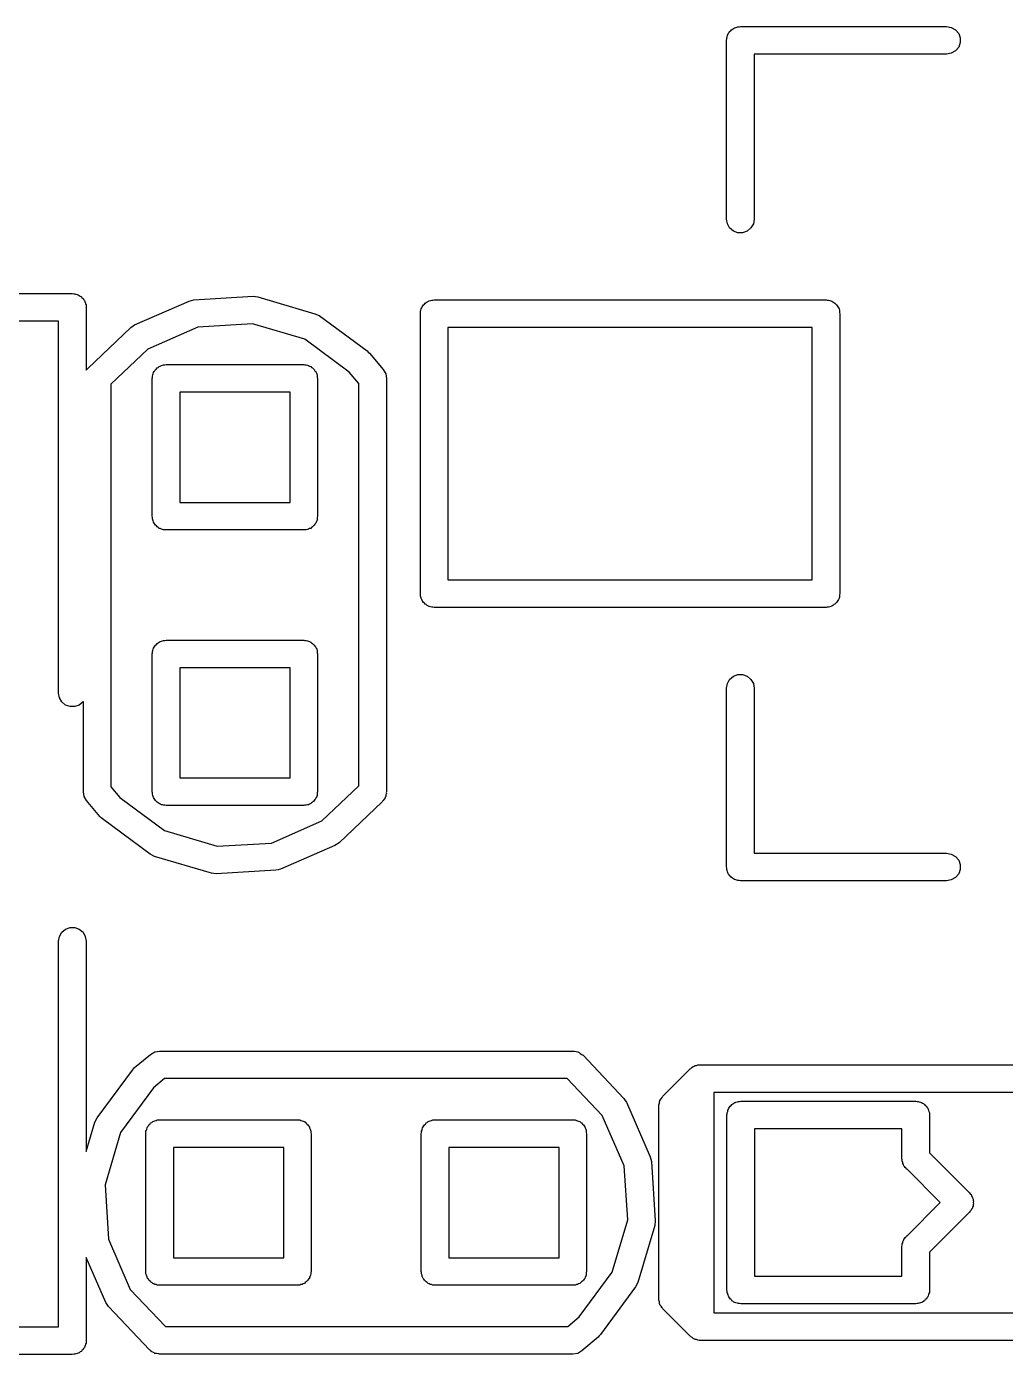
# Model space of a CAD drawing. Extents: x 105.1 to 166.9, y -128.1 to -71.6.
# Drawn here: x 148.15 to 151.702, y -122.59 to -117.771 of the extents above; entities that cross this region are included whole.
import ezdxf

# ---------------------------------------------------------------- set-up
doc = ezdxf.new("R2010")
doc.units = 0
doc.header["$MEASUREMENT"] = 0
doc.layers.add('BLACK', color=7, linetype='CONTINUOUS')

msp = doc.modelspace()

# ---------------------------------------------------------------- linework, layer by layer
at = {"layer": 'Black'}
for p, q in [((150.715, -117.778), (150.719, -117.776)), ((150.719, -117.776), (150.723, -117.774)), ((150.723, -117.774), (150.727, -117.773)), ((150.727, -117.773), (150.731, -117.772)), ((150.731, -117.772), (150.735, -117.772)), ((150.735, -117.772), (150.74, -117.771)), ((150.74, -117.771), (151.488, -117.771)), ((151.488, -117.771), (151.505, -117.774)), ((151.505, -117.774), (151.52, -117.783)), ((150.69, -117.821), (150.691, -117.816)), ((150.69, -118.47), (150.69, -117.821)), ((150.691, -117.812), (150.692, -117.808)), ((150.691, -117.816), (150.691, -117.812)), ((150.692, -117.808), (150.693, -117.804)), ((150.693, -117.804), (150.695, -117.8)), ((150.695, -117.8), (150.696, -117.796)), ((150.696, -117.796), (150.699, -117.792)), ((150.699, -117.792), (150.701, -117.789)), ((150.701, -117.789), (150.705, -117.786)), ((150.705, -117.786), (150.708, -117.783)), ((150.708, -117.783), (150.711, -117.78)), ((150.711, -117.78), (150.715, -117.778)), ((151.52, -117.783), (151.532, -117.796)), ((151.532, -117.796), (151.538, -117.812)), ((151.538, -117.812), (151.538, -117.829)), ((151.488, -117.871), (150.79, -117.871)), ((150.79, -117.871), (150.79, -118.47)), ((151.505, -117.868), (151.488, -117.871)), ((151.52, -117.859), (151.505, -117.868)), ((151.532, -117.846), (151.52, -117.859)), ((151.538, -117.829), (151.532, -117.846)), ((150.693, -118.487), (150.69, -118.47)), ((150.701, -118.502), (150.693, -118.487)), ((150.787, -118.487), (150.778, -118.502)), ((150.79, -118.47), (150.787, -118.487)), ((150.715, -118.513), (150.701, -118.502)), ((150.731, -118.519), (150.715, -118.513)), ((150.748, -118.519), (150.731, -118.519)), ((150.765, -118.513), (150.748, -118.519)), ((150.778, -118.502), (150.765, -118.513)), ((146.216, -118.74), (148.316, -118.74)), ((148.316, -118.74), (148.321, -118.741)), ((148.321, -118.741), (148.325, -118.741)), ((148.325, -118.741), (148.329, -118.742)), ((148.329, -118.742), (148.334, -118.743)), ((148.334, -118.743), (148.337, -118.745)), ((148.337, -118.745), (148.341, -118.747)), ((148.341, -118.747), (148.345, -118.75)), ((148.345, -118.75), (148.349, -118.752)), ((148.349, -118.752), (148.351, -118.755)), ((148.351, -118.755), (148.355, -118.758)), ((148.355, -118.758), (148.357, -118.762)), ((148.357, -118.762), (148.36, -118.765)), ((148.36, -118.765), (148.361, -118.769)), ((148.361, -118.769), (148.363, -118.773)), ((148.363, -118.773), (148.364, -118.777)), ((148.364, -118.777), (148.366, -118.781)), ((148.366, -118.781), (148.366, -118.786)), ((148.366, -118.786), (148.366, -118.79)), ((148.542, -118.853), (148.74, -118.767)), ((148.74, -118.767), (148.757, -118.763)), ((148.757, -118.763), (148.972, -118.75)), ((148.757, -118.763), (148.757, -118.763)), ((148.972, -118.75), (148.972, -118.75)), ((148.972, -118.75), (148.989, -118.752)), ((148.989, -118.752), (149.196, -118.813)), ((149.584, -118.792), (149.585, -118.788)), ((149.585, -118.788), (149.588, -118.785)), ((149.588, -118.785), (149.59, -118.781)), ((149.59, -118.781), (149.594, -118.778)), ((149.594, -118.778), (149.596, -118.775)), ((149.596, -118.775), (149.6, -118.772)), ((149.6, -118.772), (149.604, -118.77)), ((149.604, -118.77), (149.608, -118.768)), ((149.608, -118.768), (149.611, -118.766)), ((149.611, -118.766), (149.616, -118.765)), ((149.616, -118.765), (149.62, -118.764)), ((149.62, -118.764), (149.624, -118.764)), ((149.624, -118.764), (149.629, -118.763)), ((149.629, -118.763), (151.051, -118.763)), ((151.051, -118.763), (151.055, -118.764)), ((151.055, -118.764), (151.06, -118.764)), ((151.06, -118.764), (151.064, -118.765)), ((151.064, -118.765), (151.068, -118.766)), ((151.068, -118.766), (151.072, -118.768)), ((151.072, -118.768), (151.076, -118.77)), ((151.076, -118.77), (151.079, -118.772)), ((151.079, -118.772), (151.083, -118.775)), ((151.083, -118.775), (151.086, -118.778)), ((151.086, -118.778), (151.089, -118.781)), ((151.089, -118.781), (151.091, -118.785)), ((151.091, -118.785), (151.094, -118.788)), ((151.094, -118.788), (151.096, -118.792)), ((148.366, -118.79), (148.366, -119.018)), ((149.196, -118.813), (149.212, -118.82)), ((149.212, -118.82), (149.386, -118.948)), ((149.579, -118.804), (149.581, -118.8)), ((149.579, -118.809), (149.579, -118.804)), ((149.579, -118.813), (149.579, -118.809)), ((149.579, -119.829), (149.579, -118.813)), ((149.581, -118.8), (149.582, -118.796)), ((149.582, -118.796), (149.584, -118.792)), ((151.096, -118.792), (151.098, -118.796)), ((151.098, -118.796), (151.099, -118.8)), ((151.099, -118.8), (151.1, -118.804)), ((151.1, -118.804), (151.1, -118.809)), ((151.1, -118.809), (151.101, -118.813)), ((151.101, -118.813), (151.101, -119.829)), ((148.266, -118.84), (146.266, -118.84)), ((148.266, -120.19), (148.266, -118.84)), ((148.372, -119.012), (148.528, -118.863)), ((148.528, -118.863), (148.542, -118.853)), ((148.772, -118.862), (148.59, -118.942)), ((148.97, -118.85), (148.772, -118.862)), ((149.16, -118.906), (148.97, -118.85)), ((149.679, -118.863), (149.679, -119.779)), ((151.001, -118.863), (149.679, -118.863)), ((151.001, -119.779), (151.001, -118.863)), ((149.321, -119.025), (149.16, -118.906)), ((148.59, -118.942), (148.456, -119.069)), ((149.386, -118.948), (149.39, -118.953)), ((149.39, -118.953), (149.394, -118.956)), ((149.394, -118.956), (149.444, -119.016)), ((148.366, -119.018), (148.368, -119.016)), ((148.368, -119.016), (148.37, -119.014)), ((148.37, -119.014), (148.372, -119.012)), ((148.609, -119.031), (148.611, -119.027)), ((148.611, -119.027), (148.613, -119.023)), ((148.613, -119.023), (148.615, -119.02)), ((148.615, -119.02), (148.618, -119.016)), ((148.618, -119.016), (148.621, -119.013)), ((148.621, -119.013), (148.624, -119.01)), ((148.624, -119.01), (148.628, -119.008)), ((148.628, -119.008), (148.631, -119.005)), ((148.631, -119.005), (148.635, -119.003)), ((148.635, -119.003), (148.639, -119.001)), ((148.639, -119.001), (148.643, -119)), ((148.643, -119), (148.647, -118.999)), ((148.647, -118.999), (148.652, -118.999)), ((148.652, -118.999), (148.656, -118.998)), ((148.656, -118.998), (149.156, -118.998)), ((149.156, -118.998), (149.16, -118.999)), ((149.16, -118.999), (149.165, -118.999)), ((149.165, -118.999), (149.169, -119)), ((149.169, -119), (149.173, -119.001)), ((149.173, -119.001), (149.177, -119.003)), ((149.177, -119.003), (149.181, -119.005)), ((149.181, -119.005), (149.184, -119.008)), ((149.184, -119.008), (149.188, -119.01)), ((149.188, -119.01), (149.191, -119.013)), ((149.191, -119.013), (149.194, -119.016)), ((149.194, -119.016), (149.196, -119.02)), ((149.196, -119.02), (149.199, -119.023)), ((149.199, -119.023), (149.201, -119.027)), ((149.201, -119.027), (149.203, -119.031)), ((149.356, -119.066), (149.321, -119.025)), ((149.444, -119.016), (149.451, -119.028)), ((149.451, -119.028), (149.453, -119.031)), ((148.456, -119.069), (148.456, -120.53)), ((148.606, -119.048), (148.607, -119.044)), ((148.606, -119.548), (148.606, -119.048)), ((148.607, -119.04), (148.608, -119.035)), ((148.607, -119.044), (148.607, -119.04)), ((148.608, -119.035), (148.609, -119.031)), ((149.203, -119.031), (149.204, -119.035)), ((149.204, -119.035), (149.205, -119.04)), ((149.205, -119.04), (149.205, -119.044)), ((149.205, -119.044), (149.206, -119.048)), ((149.206, -119.048), (149.206, -119.548)), ((149.356, -120.527), (149.356, -119.066)), ((149.453, -119.031), (149.456, -119.048)), ((149.456, -119.048), (149.456, -120.548)), ((148.706, -119.098), (148.706, -119.498)), ((149.106, -119.098), (148.706, -119.098)), ((149.106, -119.498), (149.106, -119.098)), ((148.706, -119.498), (149.106, -119.498)), ((148.607, -119.553), (148.606, -119.548)), ((148.607, -119.557), (148.607, -119.553)), ((148.608, -119.561), (148.607, -119.557)), ((149.205, -119.557), (149.204, -119.561)), ((149.206, -119.548), (149.205, -119.553)), ((149.205, -119.553), (149.205, -119.557)), ((148.609, -119.565), (148.608, -119.561)), ((148.611, -119.569), (148.609, -119.565)), ((148.613, -119.573), (148.611, -119.569)), ((148.615, -119.577), (148.613, -119.573)), ((148.618, -119.58), (148.615, -119.577)), ((148.621, -119.583), (148.618, -119.58)), ((148.624, -119.587), (148.621, -119.583)), ((148.628, -119.589), (148.624, -119.587)), ((148.631, -119.592), (148.628, -119.589)), ((148.635, -119.593), (148.631, -119.592)), ((148.639, -119.595), (148.635, -119.593)), ((148.643, -119.596), (148.639, -119.595)), ((148.647, -119.597), (148.643, -119.596)), ((148.652, -119.597), (148.647, -119.597)), ((148.656, -119.598), (148.652, -119.597)), ((149.156, -119.598), (148.656, -119.598)), ((149.16, -119.597), (149.156, -119.598)), ((149.165, -119.597), (149.16, -119.597)), ((149.169, -119.596), (149.165, -119.597)), ((149.173, -119.595), (149.169, -119.596)), ((149.177, -119.593), (149.173, -119.595)), ((149.181, -119.592), (149.177, -119.593)), ((149.184, -119.589), (149.181, -119.592)), ((149.188, -119.587), (149.184, -119.589)), ((149.191, -119.583), (149.188, -119.587)), ((149.194, -119.58), (149.191, -119.583)), ((149.196, -119.577), (149.194, -119.58)), ((149.199, -119.573), (149.196, -119.577)), ((149.201, -119.569), (149.199, -119.573)), ((149.203, -119.565), (149.201, -119.569)), ((149.204, -119.561), (149.203, -119.565)), ((149.679, -119.779), (151.001, -119.779)), ((149.579, -119.833), (149.579, -119.829)), ((149.579, -119.838), (149.579, -119.833)), ((149.581, -119.842), (149.579, -119.838)), ((149.582, -119.846), (149.581, -119.842)), ((149.584, -119.85), (149.582, -119.846)), ((151.098, -119.846), (151.096, -119.85)), ((151.099, -119.842), (151.098, -119.846)), ((151.1, -119.838), (151.099, -119.842)), ((151.101, -119.829), (151.1, -119.833)), ((151.1, -119.833), (151.1, -119.838)), ((149.585, -119.854), (149.584, -119.85)), ((149.588, -119.857), (149.585, -119.854)), ((149.59, -119.861), (149.588, -119.857)), ((149.594, -119.864), (149.59, -119.861)), ((149.596, -119.867), (149.594, -119.864)), ((149.6, -119.869), (149.596, -119.867)), ((149.604, -119.872), (149.6, -119.869)), ((149.608, -119.874), (149.604, -119.872)), ((149.611, -119.876), (149.608, -119.874)), ((149.616, -119.877), (149.611, -119.876)), ((149.62, -119.878), (149.616, -119.877)), ((149.624, -119.878), (149.62, -119.878)), ((149.629, -119.879), (149.624, -119.878)), ((151.051, -119.879), (149.629, -119.879)), ((151.055, -119.878), (151.051, -119.879)), ((151.06, -119.878), (151.055, -119.878)), ((151.064, -119.877), (151.06, -119.878)), ((151.068, -119.876), (151.064, -119.877)), ((151.072, -119.874), (151.068, -119.876)), ((151.076, -119.872), (151.072, -119.874)), ((151.079, -119.869), (151.076, -119.872)), ((151.083, -119.867), (151.079, -119.869)), ((151.086, -119.864), (151.083, -119.867)), ((151.089, -119.861), (151.086, -119.864)), ((151.091, -119.857), (151.089, -119.861)), ((151.094, -119.854), (151.091, -119.857)), ((151.096, -119.85), (151.094, -119.854)), ((148.607, -120.039), (148.608, -120.035)), ((148.607, -120.044), (148.607, -120.039)), ((148.608, -120.035), (148.609, -120.031)), ((148.609, -120.031), (148.611, -120.027)), ((148.611, -120.027), (148.613, -120.023)), ((148.613, -120.023), (148.615, -120.02)), ((148.615, -120.02), (148.618, -120.016)), ((148.618, -120.016), (148.621, -120.013)), ((148.621, -120.013), (148.624, -120.01)), ((148.624, -120.01), (148.628, -120.007)), ((148.628, -120.007), (148.631, -120.005)), ((148.631, -120.005), (148.635, -120.003)), ((148.635, -120.003), (148.639, -120.001)), ((148.639, -120.001), (148.643, -120)), ((148.643, -120), (148.647, -119.999)), ((148.647, -119.999), (148.652, -119.999)), ((148.652, -119.999), (148.656, -119.998)), ((148.656, -119.998), (149.156, -119.998)), ((149.156, -119.998), (149.16, -119.999)), ((149.16, -119.999), (149.165, -119.999)), ((149.165, -119.999), (149.169, -120)), ((149.169, -120), (149.173, -120.001)), ((149.173, -120.001), (149.177, -120.003)), ((149.177, -120.003), (149.181, -120.005)), ((149.181, -120.005), (149.184, -120.007)), ((149.184, -120.007), (149.188, -120.01)), ((149.188, -120.01), (149.191, -120.013)), ((149.191, -120.013), (149.194, -120.016)), ((149.194, -120.016), (149.196, -120.02)), ((149.196, -120.02), (149.199, -120.023)), ((149.199, -120.023), (149.201, -120.027)), ((149.201, -120.027), (149.203, -120.031)), ((149.203, -120.031), (149.204, -120.035)), ((149.204, -120.035), (149.205, -120.039)), ((149.205, -120.039), (149.205, -120.044)), ((148.606, -120.048), (148.607, -120.044)), ((148.606, -120.548), (148.606, -120.048)), ((149.205, -120.044), (149.206, -120.048)), ((149.206, -120.048), (149.206, -120.548)), ((148.706, -120.098), (148.706, -120.498)), ((149.106, -120.098), (148.706, -120.098)), ((149.106, -120.498), (149.106, -120.098)), ((150.701, -120.14), (150.715, -120.129)), ((150.715, -120.129), (150.731, -120.123)), ((150.731, -120.123), (150.748, -120.123)), ((150.748, -120.123), (150.765, -120.129)), ((150.765, -120.129), (150.778, -120.14)), ((150.69, -120.172), (150.693, -120.155)), ((150.69, -120.821), (150.69, -120.172)), ((150.693, -120.155), (150.701, -120.14)), ((150.778, -120.14), (150.787, -120.155)), ((150.787, -120.155), (150.79, -120.172)), ((150.79, -120.172), (150.79, -120.771)), ((148.269, -120.207), (148.266, -120.19)), ((148.278, -120.222), (148.269, -120.207)), ((148.291, -120.234), (148.278, -120.222)), ((148.308, -120.239), (148.291, -120.234)), ((148.341, -120.234), (148.325, -120.239)), ((148.355, -120.222), (148.341, -120.234)), ((148.356, -120.22), (148.355, -120.222)), ((148.356, -120.548), (148.356, -120.22)), ((148.325, -120.239), (148.308, -120.239)), ((148.706, -120.498), (149.106, -120.498)), ((148.359, -120.565), (148.356, -120.548)), ((148.368, -120.58), (148.359, -120.565)), ((148.456, -120.53), (148.489, -120.569)), ((148.489, -120.569), (148.651, -120.689)), ((148.607, -120.552), (148.606, -120.548)), ((148.607, -120.557), (148.607, -120.552)), ((148.608, -120.561), (148.607, -120.557)), ((148.609, -120.565), (148.608, -120.561)), ((148.611, -120.569), (148.609, -120.565)), ((148.613, -120.573), (148.611, -120.569)), ((149.201, -120.569), (149.199, -120.573)), ((149.203, -120.565), (149.201, -120.569)), ((149.204, -120.561), (149.203, -120.565)), ((149.205, -120.557), (149.204, -120.561)), ((149.206, -120.548), (149.205, -120.552)), ((149.205, -120.552), (149.205, -120.557)), ((149.221, -120.654), (149.356, -120.527)), ((149.451, -120.57), (149.447, -120.575)), ((149.453, -120.565), (149.451, -120.568)), ((149.451, -120.568), (149.451, -120.57)), ((149.454, -120.559), (149.453, -120.565)), ((149.456, -120.554), (149.454, -120.559)), ((149.456, -120.548), (149.455, -120.551)), ((149.455, -120.551), (149.456, -120.554)), ((148.416, -120.638), (148.368, -120.58)), ((148.615, -120.576), (148.613, -120.573)), ((148.618, -120.58), (148.615, -120.576)), ((148.621, -120.583), (148.618, -120.58)), ((148.624, -120.586), (148.621, -120.583)), ((148.628, -120.588), (148.624, -120.586)), ((148.631, -120.591), (148.628, -120.588)), ((148.635, -120.593), (148.631, -120.591)), ((148.639, -120.595), (148.635, -120.593)), ((148.643, -120.596), (148.639, -120.595)), ((148.647, -120.597), (148.643, -120.596)), ((148.652, -120.597), (148.647, -120.597)), ((148.656, -120.598), (148.652, -120.597)), ((149.156, -120.598), (148.656, -120.598)), ((149.16, -120.597), (149.156, -120.598)), ((149.165, -120.597), (149.16, -120.597)), ((149.169, -120.596), (149.165, -120.597)), ((149.173, -120.595), (149.169, -120.596)), ((149.177, -120.593), (149.173, -120.595)), ((149.181, -120.591), (149.177, -120.593)), ((149.184, -120.588), (149.181, -120.591)), ((149.188, -120.586), (149.184, -120.588)), ((149.191, -120.583), (149.188, -120.586)), ((149.194, -120.58), (149.191, -120.583)), ((149.196, -120.576), (149.194, -120.58)), ((149.199, -120.573), (149.196, -120.576)), ((149.44, -120.584), (149.284, -120.733)), ((149.442, -120.582), (149.44, -120.584)), ((149.444, -120.58), (149.442, -120.582)), ((149.447, -120.575), (149.444, -120.58)), ((148.421, -120.642), (148.416, -120.638)), ((148.425, -120.646), (148.421, -120.642)), ((148.599, -120.775), (148.425, -120.646)), ((149.039, -120.734), (149.221, -120.654)), ((148.651, -120.689), (148.841, -120.746)), ((148.841, -120.746), (149.039, -120.734)), ((149.269, -120.743), (149.071, -120.829)), ((149.284, -120.733), (149.269, -120.743)), ((149.269, -120.743), (149.269, -120.743)), ((148.614, -120.783), (148.599, -120.775)), ((148.599, -120.775), (148.599, -120.775)), ((148.821, -120.844), (148.614, -120.783)), ((150.79, -120.771), (151.488, -120.771)), ((151.488, -120.771), (151.505, -120.774)), ((151.505, -120.774), (151.52, -120.783)), ((151.52, -120.783), (151.532, -120.796)), ((151.532, -120.796), (151.538, -120.812)), ((151.538, -120.812), (151.538, -120.83)), ((148.838, -120.846), (148.821, -120.844)), ((149.054, -120.833), (148.838, -120.846)), ((148.838, -120.846), (148.838, -120.846)), ((149.063, -120.831), (149.054, -120.833)), ((149.054, -120.833), (149.054, -120.833)), ((149.071, -120.829), (149.063, -120.831)), ((149.071, -120.829), (149.071, -120.829)), ((150.691, -120.825), (150.69, -120.821)), ((150.691, -120.83), (150.691, -120.825)), ((150.692, -120.834), (150.691, -120.83)), ((150.693, -120.838), (150.692, -120.834)), ((150.695, -120.842), (150.693, -120.838)), ((150.696, -120.846), (150.695, -120.842)), ((150.699, -120.849), (150.696, -120.846)), ((150.701, -120.853), (150.699, -120.849)), ((150.705, -120.856), (150.701, -120.853)), ((150.708, -120.859), (150.705, -120.856)), ((150.711, -120.861), (150.708, -120.859)), ((151.52, -120.859), (151.505, -120.868)), ((151.532, -120.846), (151.52, -120.859)), ((151.538, -120.83), (151.532, -120.846)), ((150.715, -120.864), (150.711, -120.861)), ((150.719, -120.866), (150.715, -120.864)), ((150.723, -120.868), (150.719, -120.866)), ((150.727, -120.869), (150.723, -120.868)), ((150.731, -120.87), (150.727, -120.869)), ((150.735, -120.87), (150.731, -120.87)), ((150.74, -120.871), (150.735, -120.87)), ((151.488, -120.871), (150.74, -120.871)), ((151.505, -120.868), (151.488, -120.871)), ((148.278, -121.058), (148.291, -121.047)), ((148.291, -121.047), (148.308, -121.041)), ((148.308, -121.041), (148.325, -121.041)), ((148.325, -121.041), (148.341, -121.047)), ((148.341, -121.047), (148.355, -121.058)), ((148.266, -121.09), (148.269, -121.073)), ((148.266, -122.49), (148.266, -121.09)), ((148.269, -121.073), (148.278, -121.058)), ((148.355, -121.058), (148.363, -121.073)), ((148.363, -121.073), (148.366, -121.09)), ((148.366, -121.09), (148.366, -121.853)), ((148.542, -121.549), (148.6, -121.501)), ((148.6, -121.501), (148.615, -121.492)), ((148.615, -121.492), (148.632, -121.489)), ((148.632, -121.489), (150.132, -121.489)), ((150.132, -121.489), (150.135, -121.489)), ((150.135, -121.489), (150.138, -121.489)), ((150.138, -121.489), (150.144, -121.491)), ((150.144, -121.491), (150.15, -121.492)), ((150.15, -121.492), (150.152, -121.493)), ((150.152, -121.493), (150.155, -121.494)), ((150.155, -121.494), (150.159, -121.498)), ((150.159, -121.498), (150.165, -121.501)), ((150.165, -121.501), (150.166, -121.503)), ((150.166, -121.503), (150.169, -121.504)), ((150.169, -121.504), (150.317, -121.661)), ((148.406, -121.731), (148.534, -121.558)), ((148.534, -121.558), (148.538, -121.554)), ((148.538, -121.554), (148.542, -121.549)), ((150.458, -121.653), (150.558, -121.553)), ((150.558, -121.553), (150.56, -121.552)), ((150.56, -121.552), (150.562, -121.55)), ((150.562, -121.55), (150.565, -121.548)), ((150.565, -121.548), (150.569, -121.545)), ((150.569, -121.545), (150.571, -121.545)), ((150.571, -121.545), (150.573, -121.543)), ((150.573, -121.543), (150.575, -121.543)), ((150.575, -121.543), (150.577, -121.542)), ((150.577, -121.542), (150.581, -121.541)), ((150.581, -121.541), (150.585, -121.539)), ((150.585, -121.539), (150.587, -121.539)), ((150.587, -121.539), (150.589, -121.539)), ((150.589, -121.539), (150.592, -121.539)), ((150.592, -121.539), (150.594, -121.539)), ((150.594, -121.539), (152.794, -121.539)), ((148.611, -121.622), (148.491, -121.784)), ((148.651, -121.589), (148.611, -121.622)), ((150.111, -121.589), (148.651, -121.589)), ((150.239, -121.723), (150.111, -121.589)), ((150.317, -121.661), (150.317, -121.661)), ((150.317, -121.661), (150.322, -121.668)), ((150.322, -121.668), (150.327, -121.675)), ((150.327, -121.675), (150.327, -121.675)), ((150.327, -121.675), (150.413, -121.873)), ((150.444, -121.684), (150.446, -121.678)), ((150.446, -121.678), (150.447, -121.672)), ((150.447, -121.672), (150.448, -121.67)), ((150.448, -121.668), (150.452, -121.662)), ((150.448, -121.67), (150.448, -121.668)), ((150.452, -121.662), (150.456, -121.657)), ((150.456, -121.657), (150.457, -121.655)), ((150.457, -121.655), (150.458, -121.653)), ((150.644, -121.639), (150.644, -122.439)), ((152.744, -121.639), (150.644, -121.639)), ((150.713, -121.681), (150.716, -121.678)), ((150.716, -121.678), (150.72, -121.676)), ((150.72, -121.676), (150.724, -121.674)), ((150.724, -121.674), (150.729, -121.673)), ((150.729, -121.673), (150.733, -121.672)), ((150.733, -121.672), (150.737, -121.672)), ((150.737, -121.672), (150.741, -121.671)), ((150.741, -121.671), (151.376, -121.671)), ((151.376, -121.671), (151.381, -121.672)), ((151.381, -121.672), (151.385, -121.672)), ((151.385, -121.672), (151.389, -121.673)), ((151.389, -121.673), (151.393, -121.674)), ((151.393, -121.674), (151.397, -121.676)), ((151.397, -121.676), (151.401, -121.678)), ((151.401, -121.678), (151.405, -121.681)), ((150.318, -121.905), (150.239, -121.723)), ((150.444, -121.687), (150.444, -121.684)), ((150.444, -121.689), (150.444, -121.687)), ((150.444, -122.389), (150.444, -121.689)), ((150.691, -121.721), (150.692, -121.717)), ((150.691, -122.356), (150.691, -121.721)), ((150.692, -121.713), (150.694, -121.708)), ((150.692, -121.717), (150.692, -121.713)), ((150.694, -121.704), (150.697, -121.7)), ((150.694, -121.708), (150.694, -121.704)), ((150.697, -121.7), (150.698, -121.696)), ((150.698, -121.696), (150.701, -121.693)), ((150.701, -121.693), (150.703, -121.689)), ((150.703, -121.689), (150.706, -121.686)), ((150.706, -121.686), (150.709, -121.683)), ((150.709, -121.683), (150.713, -121.681)), ((151.405, -121.681), (151.408, -121.683)), ((151.408, -121.683), (151.411, -121.686)), ((151.411, -121.686), (151.415, -121.689)), ((151.415, -121.689), (151.417, -121.693)), ((151.417, -121.693), (151.42, -121.696)), ((151.42, -121.696), (151.421, -121.7)), ((151.421, -121.7), (151.423, -121.704)), ((151.423, -121.704), (151.424, -121.708)), ((151.424, -121.708), (151.426, -121.713)), ((151.426, -121.713), (151.426, -121.717)), ((151.426, -121.717), (151.426, -121.721)), ((151.426, -121.721), (151.426, -121.858)), ((148.366, -121.853), (148.398, -121.747)), ((148.398, -121.747), (148.406, -121.731)), ((148.583, -121.78), (148.585, -121.776)), ((148.585, -121.776), (148.586, -121.772)), ((148.586, -121.772), (148.588, -121.768)), ((148.588, -121.768), (148.589, -121.764)), ((148.589, -121.764), (148.592, -121.76)), ((148.592, -121.76), (148.594, -121.757)), ((148.594, -121.757), (148.598, -121.754)), ((148.598, -121.754), (148.6, -121.75)), ((148.6, -121.75), (148.604, -121.748)), ((148.604, -121.748), (148.608, -121.745)), ((148.608, -121.745), (148.612, -121.744)), ((148.612, -121.744), (148.615, -121.742)), ((148.615, -121.742), (148.62, -121.741)), ((148.62, -121.741), (148.624, -121.739)), ((148.624, -121.739), (148.628, -121.739)), ((148.628, -121.739), (148.633, -121.739)), ((148.633, -121.739), (149.133, -121.739)), ((149.133, -121.739), (149.137, -121.739)), ((149.137, -121.739), (149.141, -121.739)), ((149.141, -121.739), (149.145, -121.741)), ((149.145, -121.741), (149.15, -121.742)), ((149.15, -121.742), (149.153, -121.744)), ((149.153, -121.744), (149.158, -121.745)), ((149.158, -121.745), (149.161, -121.748)), ((149.161, -121.748), (149.165, -121.75)), ((149.165, -121.75), (149.167, -121.754)), ((149.167, -121.754), (149.171, -121.757)), ((149.171, -121.757), (149.173, -121.76)), ((149.173, -121.76), (149.176, -121.764)), ((149.176, -121.764), (149.177, -121.768)), ((149.177, -121.768), (149.179, -121.772)), ((149.179, -121.772), (149.18, -121.776)), ((149.18, -121.776), (149.182, -121.78)), ((149.583, -121.78), (149.585, -121.776)), ((149.585, -121.772), (149.587, -121.768)), ((149.585, -121.776), (149.585, -121.772)), ((149.587, -121.768), (149.589, -121.764)), ((149.589, -121.764), (149.592, -121.76)), ((149.592, -121.76), (149.594, -121.757)), ((149.594, -121.757), (149.597, -121.754)), ((149.597, -121.754), (149.6, -121.75)), ((149.6, -121.75), (149.604, -121.748)), ((149.604, -121.748), (149.607, -121.745)), ((149.607, -121.745), (149.611, -121.744)), ((149.611, -121.744), (149.615, -121.742)), ((149.615, -121.742), (149.619, -121.741)), ((149.619, -121.741), (149.624, -121.739)), ((149.624, -121.739), (149.628, -121.739)), ((149.628, -121.739), (149.632, -121.739)), ((149.632, -121.739), (150.132, -121.739)), ((150.132, -121.739), (150.137, -121.739)), ((150.137, -121.739), (150.141, -121.739)), ((150.141, -121.739), (150.145, -121.741)), ((150.145, -121.741), (150.149, -121.742)), ((150.149, -121.742), (150.153, -121.744)), ((150.153, -121.744), (150.157, -121.745)), ((150.157, -121.745), (150.161, -121.748)), ((150.161, -121.748), (150.164, -121.75)), ((150.164, -121.75), (150.167, -121.754)), ((150.167, -121.754), (150.171, -121.757)), ((150.171, -121.757), (150.173, -121.76)), ((150.173, -121.76), (150.176, -121.764)), ((150.176, -121.764), (150.177, -121.768)), ((150.177, -121.768), (150.179, -121.772)), ((150.179, -121.772), (150.18, -121.776)), ((150.18, -121.776), (150.181, -121.78)), ((150.791, -121.771), (150.791, -122.306)), ((151.326, -121.771), (150.791, -121.771)), ((151.326, -121.88), (151.326, -121.771)), ((148.491, -121.784), (148.435, -121.974)), ((148.583, -121.784), (148.583, -121.78)), ((148.583, -121.789), (148.583, -121.784)), ((148.583, -122.289), (148.583, -121.789)), ((149.182, -121.78), (149.182, -121.784)), ((149.182, -121.784), (149.183, -121.789)), ((149.183, -121.789), (149.183, -122.289)), ((149.582, -121.789), (149.583, -121.784)), ((149.582, -122.289), (149.582, -121.789)), ((149.583, -121.784), (149.583, -121.78)), ((150.181, -121.78), (150.181, -121.784)), ((150.181, -121.784), (150.182, -121.789)), ((150.182, -121.789), (150.182, -122.289)), ((148.683, -121.839), (148.683, -122.239)), ((149.083, -121.839), (148.683, -121.839)), ((149.083, -122.239), (149.083, -121.839)), ((149.682, -121.839), (149.682, -122.239)), ((150.082, -121.839), (149.682, -121.839)), ((150.082, -122.239), (150.082, -121.839)), ((151.426, -121.858), (151.571, -122.003)), ((150.331, -122.102), (150.318, -121.905)), ((150.413, -121.873), (150.417, -121.89)), ((150.417, -121.89), (150.417, -121.89)), ((150.417, -121.89), (150.431, -122.105)), ((151.327, -121.884), (151.326, -121.88)), ((151.327, -121.888), (151.327, -121.884)), ((151.329, -121.892), (151.327, -121.888)), ((151.329, -121.897), (151.329, -121.892)), ((151.332, -121.901), (151.329, -121.897)), ((151.333, -121.905), (151.332, -121.901)), ((151.336, -121.908), (151.333, -121.905)), ((151.338, -121.912), (151.336, -121.908)), ((151.341, -121.914), (151.338, -121.912)), ((151.342, -121.915), (151.341, -121.914)), ((151.342, -121.916), (151.342, -121.915)), ((151.344, -121.918), (151.342, -121.916)), ((151.345, -121.918), (151.344, -121.918)), ((151.465, -122.039), (151.345, -121.918)), ((148.435, -121.974), (148.447, -122.172)), ((151.571, -122.003), (151.574, -122.007)), ((151.574, -122.007), (151.577, -122.01)), ((151.577, -122.01), (151.579, -122.014)), ((151.579, -122.014), (151.581, -122.018)), ((151.345, -122.159), (151.465, -122.039)), ((151.579, -122.063), (151.577, -122.067)), ((151.581, -122.06), (151.579, -122.063)), ((151.581, -122.018), (151.582, -122.022)), ((151.582, -122.056), (151.581, -122.06)), ((151.582, -122.022), (151.584, -122.026)), ((151.584, -122.052), (151.582, -122.056)), ((151.584, -122.026), (151.585, -122.03)), ((151.585, -122.047), (151.584, -122.052)), ((151.585, -122.03), (151.586, -122.034)), ((151.586, -122.034), (151.585, -122.039)), ((151.585, -122.039), (151.586, -122.043)), ((151.586, -122.043), (151.585, -122.047)), ((150.275, -122.292), (150.331, -122.102)), ((150.431, -122.105), (150.429, -122.122)), ((150.431, -122.105), (150.431, -122.105)), ((151.571, -122.074), (151.426, -122.219)), ((151.574, -122.07), (151.571, -122.074)), ((151.577, -122.067), (151.574, -122.07)), ((150.429, -122.122), (150.368, -122.329)), ((151.342, -122.162), (151.344, -122.159)), ((151.344, -122.159), (151.345, -122.159)), ((148.447, -122.172), (148.526, -122.354)), ((151.326, -122.198), (151.327, -122.193)), ((151.326, -122.306), (151.326, -122.198)), ((151.327, -122.189), (151.329, -122.185)), ((151.327, -122.193), (151.327, -122.189)), ((151.329, -122.181), (151.332, -122.177)), ((151.329, -122.185), (151.329, -122.181)), ((151.332, -122.177), (151.333, -122.173)), ((151.333, -122.173), (151.336, -122.169)), ((151.336, -122.169), (151.338, -122.166)), ((151.338, -122.166), (151.341, -122.163)), ((151.341, -122.163), (151.342, -122.162)), ((151.342, -122.162), (151.342, -122.162)), ((148.438, -122.402), (148.366, -122.238)), ((148.366, -122.238), (148.366, -122.54)), ((148.683, -122.239), (149.083, -122.239)), ((149.682, -122.239), (150.082, -122.239)), ((151.426, -122.219), (151.426, -122.356)), ((148.583, -122.293), (148.583, -122.289)), ((148.583, -122.297), (148.583, -122.293)), ((148.585, -122.302), (148.583, -122.297)), ((148.586, -122.306), (148.585, -122.302)), ((148.588, -122.31), (148.586, -122.306)), ((149.179, -122.306), (149.177, -122.31)), ((149.18, -122.302), (149.179, -122.306)), ((149.182, -122.297), (149.18, -122.302)), ((149.183, -122.289), (149.182, -122.293)), ((149.182, -122.293), (149.182, -122.297)), ((149.583, -122.293), (149.582, -122.289)), ((149.583, -122.297), (149.583, -122.293)), ((149.585, -122.302), (149.583, -122.297)), ((149.585, -122.306), (149.585, -122.302)), ((149.587, -122.31), (149.585, -122.306)), ((150.155, -122.454), (150.275, -122.292)), ((150.179, -122.306), (150.177, -122.31)), ((150.18, -122.302), (150.179, -122.306)), ((150.181, -122.297), (150.18, -122.302)), ((150.182, -122.289), (150.181, -122.293)), ((150.181, -122.293), (150.181, -122.297)), ((150.791, -122.306), (151.326, -122.306)), ((148.526, -122.354), (148.654, -122.489)), ((148.589, -122.314), (148.588, -122.31)), ((148.592, -122.317), (148.589, -122.314)), ((148.594, -122.321), (148.592, -122.317)), ((148.598, -122.324), (148.594, -122.321)), ((148.6, -122.327), (148.598, -122.324)), ((148.604, -122.329), (148.6, -122.327)), ((148.608, -122.332), (148.604, -122.329)), ((148.612, -122.334), (148.608, -122.332)), ((148.615, -122.336), (148.612, -122.334)), ((148.62, -122.336), (148.615, -122.336)), ((148.624, -122.338), (148.62, -122.336)), ((148.628, -122.338), (148.624, -122.338)), ((148.633, -122.339), (148.628, -122.338)), ((149.133, -122.339), (148.633, -122.339)), ((149.137, -122.338), (149.133, -122.339)), ((149.141, -122.338), (149.137, -122.338)), ((149.145, -122.336), (149.141, -122.338)), ((149.15, -122.336), (149.145, -122.336)), ((149.153, -122.334), (149.15, -122.336)), ((149.158, -122.332), (149.153, -122.334)), ((149.161, -122.329), (149.158, -122.332)), ((149.165, -122.327), (149.161, -122.329)), ((149.167, -122.324), (149.165, -122.327)), ((149.171, -122.321), (149.167, -122.324)), ((149.173, -122.317), (149.171, -122.321)), ((149.176, -122.314), (149.173, -122.317)), ((149.177, -122.31), (149.176, -122.314)), ((149.589, -122.314), (149.587, -122.31)), ((149.592, -122.317), (149.589, -122.314)), ((149.594, -122.321), (149.592, -122.317)), ((149.597, -122.324), (149.594, -122.321)), ((149.6, -122.327), (149.597, -122.324)), ((149.604, -122.329), (149.6, -122.327)), ((149.607, -122.332), (149.604, -122.329)), ((149.611, -122.334), (149.607, -122.332)), ((149.615, -122.336), (149.611, -122.334)), ((149.619, -122.336), (149.615, -122.336)), ((149.624, -122.338), (149.619, -122.336)), ((149.628, -122.338), (149.624, -122.338)), ((149.632, -122.339), (149.628, -122.338)), ((150.132, -122.339), (149.632, -122.339)), ((150.137, -122.338), (150.132, -122.339)), ((150.141, -122.338), (150.137, -122.338)), ((150.145, -122.336), (150.141, -122.338)), ((150.149, -122.336), (150.145, -122.336)), ((150.153, -122.334), (150.149, -122.336)), ((150.157, -122.332), (150.153, -122.334)), ((150.161, -122.329), (150.157, -122.332)), ((150.164, -122.327), (150.161, -122.329)), ((150.167, -122.324), (150.164, -122.327)), ((150.171, -122.321), (150.167, -122.324)), ((150.173, -122.317), (150.171, -122.321)), ((150.176, -122.314), (150.173, -122.317)), ((150.177, -122.31), (150.176, -122.314)), ((150.36, -122.345), (150.232, -122.518)), ((150.368, -122.329), (150.36, -122.345)), ((148.447, -122.416), (148.438, -122.402)), ((150.444, -122.391), (150.444, -122.389)), ((150.444, -122.393), (150.444, -122.391)), ((150.446, -122.399), (150.444, -122.393)), ((150.447, -122.406), (150.446, -122.399)), ((150.692, -122.361), (150.691, -122.356)), ((150.692, -122.365), (150.692, -122.361)), ((150.694, -122.369), (150.692, -122.365)), ((150.694, -122.373), (150.694, -122.369)), ((150.697, -122.377), (150.694, -122.373)), ((150.698, -122.381), (150.697, -122.377)), ((150.701, -122.385), (150.698, -122.381)), ((150.703, -122.388), (150.701, -122.385)), ((150.706, -122.391), (150.703, -122.388)), ((150.709, -122.395), (150.706, -122.391)), ((150.713, -122.397), (150.709, -122.395)), ((150.716, -122.4), (150.713, -122.397)), ((150.72, -122.401), (150.716, -122.4)), ((150.724, -122.403), (150.72, -122.401)), ((151.397, -122.401), (151.393, -122.403)), ((151.401, -122.4), (151.397, -122.401)), ((151.405, -122.397), (151.401, -122.4)), ((151.408, -122.395), (151.405, -122.397)), ((151.411, -122.391), (151.408, -122.395)), ((151.415, -122.388), (151.411, -122.391)), ((151.417, -122.385), (151.415, -122.388)), ((151.42, -122.381), (151.417, -122.385)), ((151.421, -122.377), (151.42, -122.381)), ((151.423, -122.373), (151.421, -122.377)), ((151.424, -122.369), (151.423, -122.373)), ((151.426, -122.365), (151.424, -122.369)), ((151.426, -122.356), (151.426, -122.361)), ((151.426, -122.361), (151.426, -122.365)), ((148.596, -122.573), (148.447, -122.416)), ((150.448, -122.408), (150.447, -122.406)), ((150.448, -122.41), (150.448, -122.408)), ((150.452, -122.415), (150.448, -122.41)), ((150.456, -122.421), (150.452, -122.415)), ((150.457, -122.422), (150.456, -122.421)), ((150.458, -122.424), (150.457, -122.422)), ((150.558, -122.524), (150.458, -122.424)), ((150.644, -122.439), (152.744, -122.439)), ((150.729, -122.404), (150.724, -122.403)), ((150.733, -122.405), (150.729, -122.404)), ((150.737, -122.405), (150.733, -122.405)), ((150.741, -122.406), (150.737, -122.405)), ((151.376, -122.406), (150.741, -122.406)), ((151.381, -122.405), (151.376, -122.406)), ((151.385, -122.405), (151.381, -122.405)), ((151.389, -122.404), (151.385, -122.405)), ((151.393, -122.403), (151.389, -122.404)), ((146.287, -122.49), (148.266, -122.49)), ((148.654, -122.489), (150.114, -122.489)), ((150.114, -122.489), (150.155, -122.454)), ((148.366, -122.54), (148.366, -122.545)), ((148.366, -122.545), (148.366, -122.549)), ((150.224, -122.527), (150.165, -122.577)), ((150.228, -122.522), (150.224, -122.527)), ((150.232, -122.518), (150.228, -122.522)), ((150.56, -122.525), (150.558, -122.524)), ((150.562, -122.527), (150.56, -122.525)), ((150.565, -122.529), (150.562, -122.527)), ((150.569, -122.532), (150.565, -122.529)), ((150.571, -122.533), (150.569, -122.532)), ((150.573, -122.534), (150.571, -122.533)), ((150.575, -122.535), (150.573, -122.534)), ((150.577, -122.536), (150.575, -122.535)), ((150.581, -122.536), (150.577, -122.536)), ((150.585, -122.538), (150.581, -122.536)), ((150.587, -122.538), (150.585, -122.538)), ((150.589, -122.539), (150.587, -122.538)), ((150.592, -122.538), (150.589, -122.539)), ((150.594, -122.539), (150.592, -122.538)), ((152.794, -122.539), (150.594, -122.539)), ((148.316, -122.59), (146.266, -122.59)), ((148.321, -122.589), (148.316, -122.59)), ((148.325, -122.589), (148.321, -122.589)), ((148.329, -122.588), (148.325, -122.589)), ((148.334, -122.587), (148.329, -122.588)), ((148.337, -122.585), (148.334, -122.587)), ((148.341, -122.584), (148.337, -122.585)), ((148.345, -122.581), (148.341, -122.584)), ((148.349, -122.579), (148.345, -122.581)), ((148.351, -122.575), (148.349, -122.579)), ((148.355, -122.572), (148.351, -122.575)), ((148.357, -122.569), (148.355, -122.572)), ((148.36, -122.565), (148.357, -122.569)), ((148.361, -122.561), (148.36, -122.565)), ((148.363, -122.557), (148.361, -122.561)), ((148.364, -122.553), (148.363, -122.557)), ((148.366, -122.549), (148.364, -122.553)), ((148.598, -122.575), (148.596, -122.573)), ((148.6, -122.577), (148.598, -122.575)), ((148.605, -122.58), (148.6, -122.577)), ((148.61, -122.583), (148.605, -122.58)), ((148.613, -122.584), (148.61, -122.583)), ((148.615, -122.586), (148.613, -122.584)), ((148.621, -122.587), (148.615, -122.586)), ((148.627, -122.588), (148.621, -122.587)), ((148.63, -122.588), (148.627, -122.588)), ((148.632, -122.589), (148.63, -122.588)), ((150.132, -122.589), (148.632, -122.589)), ((150.15, -122.586), (150.132, -122.589)), ((150.165, -122.577), (150.15, -122.586))]:
    msp.add_line(p, q, dxfattribs=at)

doc.saveas('drawing.dxf')
